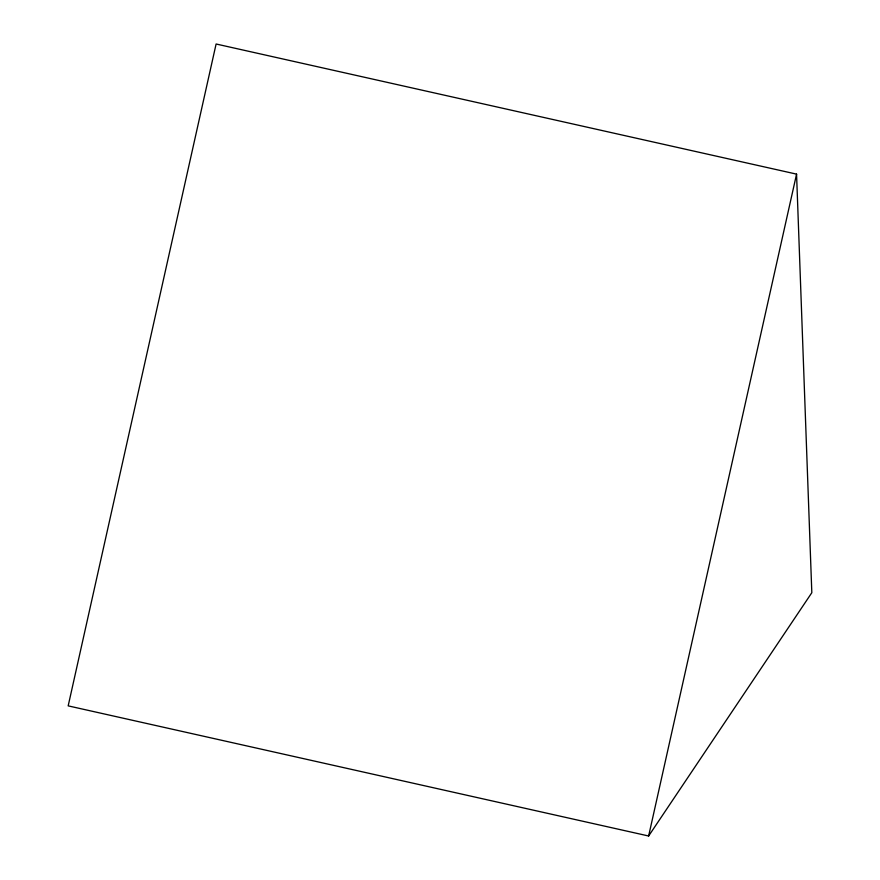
<?xml version="1.0" encoding="UTF-8"?>
<svg xmlns="http://www.w3.org/2000/svg" width="880" height="880" viewBox="0 0 880 880"><rect width="100%" height="100%" fill="white"/><g stroke="black" fill="none" stroke-linecap="round" stroke-linejoin="round"><path stroke-width="1.32" d="M648.637 836L796.565 174.13L216.106 44L68.178 705.87L648.637 836L811.822 592.702L796.565 174.13"/></g></svg>
